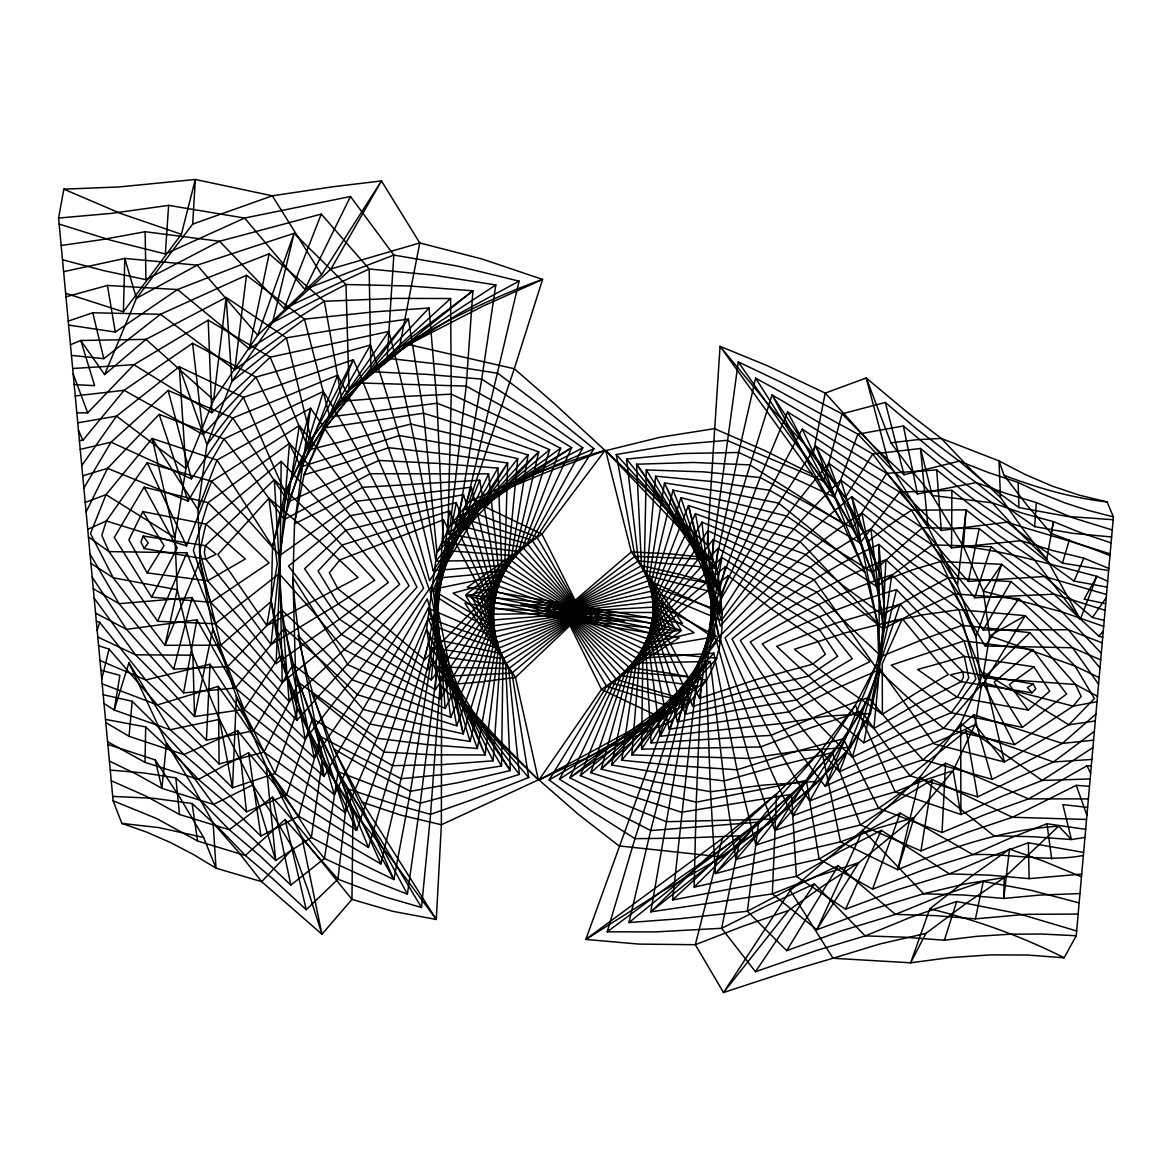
<?xml version="1.0" encoding="UTF-8"?>
<svg xmlns="http://www.w3.org/2000/svg" width="1172" height="1172" viewBox="0 0 1172 1172"><rect width="100%" height="100%" fill="white"/><g stroke="black" fill="none" stroke-linecap="round" stroke-linejoin="round"><path stroke-width="1.5" d="M1108.829 568.449L1083.836 558.18L1052.148 550.4L1020.959 540.702L951.532 547.851L951.913 490.35L899.554 492.05L857.069 465.533L802.205 429.099L769.74 490.292L720.956 594.175L646.666 575.467L571.936 607.462L586.601 615.08L569.9 617.541L625.335 671.717L701.354 677.856L696.241 802.19L694.161 887.145L819.096 859.047L859.955 834.728L900.199 813.119L972.921 854.622C1009.912 853.201 1046.699 862.636 1083.353 855.428M281.163 461.372L280.196 564.714L276.138 663.572L339.382 619.212L388.357 582.499L342.034 525.788L281.163 461.372L205.92 524.133L199.68 551.485L207.605 580.77L242.78 621.438L276.138 663.572M90.903 563.366L113.215 577.752L177.294 589.736L165.003 645.303L113.215 577.752L90.493 533.538L106.022 494.657L152.199 438.489L197.951 509.63L216.966 460.025L310.551 408.252L294.524 523.84L292.971 577.518L296.809 720.414L271.201 601.353L220.834 645.215L165.003 645.303L200.016 560.905L220.834 645.215L259.715 681.855L296.809 720.414L416.954 587.201C386.13 524.939 350.882 464.859 310.551 408.252L272.549 546.562L216.966 460.025L152.199 438.489L174.877 537.684L177.294 589.736L192.911 655.221L219.486 719.344L252.742 784.903L273.442 816.064L293.073 848.44L308.133 890.647L321.934 934.231L301.922 837.145L266.366 766.591L236.378 696.476L212.879 628.793L200.016 560.905L197.951 509.63L204.602 461.255L206.946 444.715L231.91 381.325L286.408 337.829L354.471 326.563L408.398 319.048L423.59 413.203L436.922 552.378L426.579 629.012L356.581 830.406L328.761 768.173L297.805 709.016L322.3 761.331L353.021 810.848L351.952 899.393L321.934 934.231L261.664 881.666L237.975 851.473L213.143 822.964L190.538 782.369L166.483 743.282L128.905 662.839L114.226 710.027L170.16 729.76L202.067 757.771L232.51 787.774L274.966 773.505L297.805 709.016L279.669 656.159L271.201 601.353L272.549 546.562L285.06 492.621L311.078 439.31L332.159 411.87M1094.37 731.328L1053.452 761.976L1016.051 778.355L977.624 796.857L910.029 775.732L885.182 743.971L861.479 711.258L811.2 727.636L760.511 746.96L641.597 749.142L642.901 648.892L652.247 625.863L653.493 601.719L695.436 513.717L805.633 554.429L843.518 585.883L882.311 614.919L915.772 595.112L948.104 577.825L1011.084 581.59L1039.154 606.173L1068.278 629.716L1099.995 667.967M1108.639 570.559L1062.403 563.131L1034.334 543.588L1007.188 522.141L971.485 497.704L936.692 469.913L886.618 473.342L852.542 527.869L760.145 477.517L703.815 471.877L646.285 469.943L644.248 570.456L665.828 628.104L620.984 675.731L580.301 775.6L629.877 795.495L681.474 812.225L791.554 794.367L796.33 876.422L845.539 909.179L897.737 889.636L949.452 873.873L989.373 856.981L1028.371 842.785L1083.631 852.41M68.606 325.069L115.296 332.057L177.514 289.543L269.135 253.826L324.351 301.292L342.121 401.19L403.285 396.502L451.249 394.158L506.787 420.191L560.626 448.29L522.756 547.339L480.549 597.647L502.964 658.752L501.543 766.034L450.092 773.886L401.22 778.735L320.366 736.558L298.714 816.21L260.916 836.046L230.386 806.614L198.405 779.38L145.02 762.357L145.694 726.933L105.509 719.403M713.089 539.53L710.437 635.429L669.066 729.218L788.844 711.873L834.054 689.356L878.385 670.194L910.351 699.904L943.68 728.31L1014.469 744.645L1073.171 706.159L1081.141 696.358L1075.413 684.477L1029.91 632.675L962.241 625.35L922.335 639.634L881.315 656.423L848.44 625.409L816.65 592.109L713.089 539.53L653.2 617.893L647.75 638.799L660.275 736.236L780.376 723.637L826.275 716.121L870.488 713.528L879.278 672.23L878.912 544.409C825.879 569.05 777.241 602.13 731.987 638.974C758.767 690.645 789.005 740.675 825.249 786.309C874.136 762.869 926.715 749.025 975.06 724.589L981.125 687.51L976.027 636.879L957.465 585.268L927.99 526.829L888.669 463.043L825.249 393.103L767.045 365.591L720.048 346.355L707.199 544.702L717.191 570.603L721.644 597.881L705.91 664.861L710.496 791.73L715.36 873.594L785.152 854.871L840.5 841.862L877.843 828.091L914.057 817.66L953.085 770.693L975.06 724.589L1004.375 761.976L1068.864 724.794L1094.399 698.541L1075.032 666.033L1025.251 615.681L958.945 609.674L922.906 614.802L885.343 623.035L876.495 664.187L825.249 786.309L870.488 713.528L850.579 747.311L818.554 781.299L774.897 819.052L721.996 856.966L661.506 891.687L585.824 939.431L638.828 944.09L695.333 944.705L741.686 926.7L788.492 910.512L823.931 885.329L858.754 862.709L914.057 817.66L897.767 869.727L840.5 841.862L821.601 749.787L855.355 705.222L876.495 664.187L934.274 743.986L1004.375 761.976L983.645 672.494L989.622 635.913L983.352 591.23L963.355 546.386L932.267 495.492L911.303 470.089L890.94 442.826L866.24 377.985L825.249 393.103L813.148 453.652L845.246 497.646L868.599 540.981L882.487 581.224L885.343 623.035L878.912 544.409L918.233 578.616L958.945 609.674L981.125 687.51L1025.251 615.681L989.622 635.913L1075.032 666.033L1099.131 677.621M65.647 293.293L123.382 311.811L124.803 258.426L197.174 265.165L294.128 233.316L345.96 284.503L349.095 390.217L334.342 409.072M145.694 726.933L172.606 752.453L198.405 779.38L248.552 752.746L274.204 783.79L298.714 816.21L380.9 863.925L432.072 647.808L502.964 658.752L573.298 618.728L552.246 609.425L575.584 607.448L522.756 547.339L447.88 533.846L451.249 394.158L450.605 298.538L395.345 298.377L324.351 301.292L249.284 348.787L177.514 289.543L107.414 285.441L65.969 296.824M435.427 689.707L438.826 590.791L463.541 494.657L350.443 515.636L288.488 566.076L341.433 634.433L435.427 689.707L493.749 602.642L499.668 580.462L488.621 473.869L370.249 473.693L284.254 519.562L254.837 478.923L223.999 438.914L159.158 414.375L107.56 468.361L86.098 511.988M79.418 440.54L82.875 440.335L124.115 390.305L192.589 343.279L255.877 377.062L300.838 466.896L399.359 435.545L458.853 445.99L517.731 458.574L507.681 565.021L491.215 599.405L495.273 637.202L470.118 741.437L419.166 733.643L369.649 723.944L293.132 664.539L253.635 730.757L206.404 740.221L210.037 664.231L145.811 679.98L100.001 660.51M881.315 656.423L885.9 559.733C834.112 580.169 785.577 608.092 740.294 640.337C769.125 687.144 801.809 731.636 839.504 771.703L892.17 747.985L943.68 728.31L983.088 682.763L1073.171 706.159L1097.007 701.706M1105.108 610.319L1054.126 594.175L974.723 597.764L932.106 544.848L886.076 514.112L840.749 480.081C796.184 522.478 757.83 570.793 721.513 620.281L651.852 591.04L572.317 609.528L577.386 613.571L571.072 615.725L636.762 658.488L713.792 653.112L737.056 769.784L755.881 845.071L817.118 825.117L878.648 808.27L942.024 832.501L945.584 763.206L1028.577 798.865L1088.378 798.923M70.452 344.729L80.78 340.481L104.616 374.615L136.45 298.347L192.691 224.116L195.328 179.477L272.314 195.812L333.331 186.7L381.457 180.928L419.766 242.941L399.432 347.513L349.095 390.217L409.922 338.503L472.917 290.803L466.192 386.086L450.209 525.686L436.922 552.378L486.907 500.986L538.768 451.909L481.809 431.428L423.59 413.203L325.464 427.736L304.002 474.807L294.524 523.84L327.296 507.549L362.602 487.332L479.758 480.242L497.646 585.912L493.134 608.415L440.057 699.23L344.29 649.625L312.528 611.037L279.214 573.665L215.209 623.768L157.619 621.307L109.025 551.616L101.832 535.399L106.359 520.969L147.218 462.764L211.649 481.282L246.354 517.965L279.683 555.484L355.995 501.338L471.393 487.186L495.99 591.494L492.87 614.216L445.17 708.459L347.938 664.744L292.971 577.518C296.15 644.834 315.209 709.822 324.043 776.45L427.209 598.819L446.195 665.989L463.233 733.862L412.69 722.406L363.232 709.426L298.171 635.37C311.137 702.262 339.309 764.627 356.581 830.406L274.966 773.505L236.378 696.476L232.51 787.774L219.486 719.344L170.16 729.76L128.905 662.839M443.47 519.782L439.28 590.864L424.586 659.69L381.925 623.782L337.902 588.813L329.376 572.8L339.953 559.864L443.47 519.782L484.856 598.35L424.586 659.69M165.34 253.972L168.621 205.364L244.596 218.065L350.487 196.486L393.836 255.056L387.17 358.251L442.811 364.565L497.807 373.311L540.849 405.746L593.97 448.759L536.82 536.966L465.885 594.775L577.166 605.968L536.82 536.966L465.152 509.307L519.108 281.134L457.285 266.044L393.836 255.056L304.793 289.367L244.596 218.065L165.34 253.972L110.93 240.289L59.157 224.072M112.717 796.418L153.224 798.264L192.091 803.509L219.354 828.545L245.344 855.501L272.49 878.458L306.258 909.736L337.976 879.19L347.952 788.946L393.895 804.124L430.563 814.364L472.067 799.744L528.733 777.505L511.93 673.109L465.738 595.669L574.192 620.603L511.93 673.109L440.716 676.434L430.563 814.364L421.524 907.509L384.108 896.668L337.976 879.19L285.118 819.462L245.344 855.501L197.599 841.027L156.711 818.569L113.113 800.784L58.6 218.051L63.845 189.161L118.724 186.963L195.328 179.477L181.382 234.283L123.382 311.811M1111.613 536.966L1072.863 533.348L1034.686 526.638L1036.326 502.568L1006.177 493.515L976.247 482.586L939.534 455.952L903.378 425.993L857.86 434.167L755.603 378.146L738.712 452.48L714.744 568.127L638.418 560.861L571.16 605.514L624.398 621.292L568.405 619.124L611.652 683.086L683.716 701.237L650.709 830.567L628.925 922.554L679.218 918.775L747.37 911.245L792.785 887.438L838.302 865.742L895.452 914.394L935.3 915.625L975.441 918.863L1025.603 914.35L1078.152 914.072M103.195 694.718L132.158 701.281L158.528 727.358L183.872 754.534L215.912 782.105L246.486 811.8L286.569 794.88L312.441 718.7L392.488 765.668L441.639 764.657L493.134 760.818L500.561 653.58L484.036 598.218L518.551 551.382L549.624 449.711L494.071 425.363L437.039 403.227L329.742 416.91L304.471 319.136L246.457 275.274L160.476 314.286L103.781 358.691L71.448 355.394M289.469 443.309L279.888 564.67L282.203 682.573L341.433 634.433L399.652 584.345C366.587 534.608 329.625 487.523 289.469 443.309L207.986 502.671L193.365 550.444L210.77 602.291L247.395 641.597L282.203 682.573M951.532 547.851L925.177 520.998L899.554 492.05L860.175 542.914L769.74 490.292L713.235 481.648L655.602 476.198L646.666 575.467L662.239 627.503L625.335 671.717L590.776 772.714L642.476 788.917L696.241 802.19L806.365 780.42L819.096 859.047L872.583 889.152L923.126 870.005L972.921 854.622L1010.396 838.039L1046.948 823.74L1085.668 829.351M68.24 321.113L92.793 312.778L160.476 314.286L234.796 369.751L304.471 319.136L374.234 311.84L429.04 308.016L437.039 403.227L443.265 542.68L518.551 551.382L575.115 607.99L558.443 610.451L573.079 618.054L500.561 653.58L430.241 637.993L368.477 847.488L286.569 794.88L262.689 762.078L237.638 730.596L183.872 754.534L129.052 736.324L132.158 701.281M651.324 624.866L653.668 612.502L707.771 530.74L813.91 579.642L879.278 672.23L877.52 623.094L865.2 572.595L778.574 503.14L722.055 491.727L664.495 482.937L648.746 580.565L659.265 627.02L629.408 667.498L601.207 769.169L654.811 781.739L710.496 791.73L764.569 785.006L818.554 781.299L767.894 823.667L715.36 873.594L768.773 809.266L821.601 749.787L776.582 793.84L722.289 838.522L695.333 944.705L723.505 992.523L784.478 972.526L833.014 958.257L910.659 962.798L949.364 957.671L990.34 954.887L1027.419 955.019L1064.117 957.802L1076.233 935.739L1113.4 516.881L1107.086 501.924L1079.236 495.155L1051.987 486.014L1025.266 474.543L998.998 460.918L941.306 438.445L908.461 413.306L866.24 377.985L888.669 463.043M431.281 679.907L439.544 590.908L456.26 502.612L345.93 530.198L304.603 568.728L339.382 619.212L431.281 679.907L492.577 599.625L504.678 569.988L507.652 463.013L448.29 454.384L388.65 447.719L345.169 462.676L304.002 474.807L353.329 359.701L243.41 397.367L206.946 444.715L179.272 366.719L116.526 416.133L81.762 465.621M873.858 728.486L879.996 663.308L900.052 604.254L930.758 639.062L962.944 671.922L1033.162 683.979L1035.784 688.916L1032.005 692.813L961.23 681.694L950.243 674.852L962.944 671.922L963.472 677.02L961.23 681.694L918.233 703.303L873.858 728.486L820.078 686.543L776.699 646.329L834.449 623.563L900.052 604.254M717.821 548.452L709.089 635.209L677.431 721.879L736.602 710.042L796.301 700.036L833.468 679.57L869.932 661.653L843.767 633.891L818.422 604.488L767.894 577.357L717.821 548.452L685.254 584.359L652.35 623.24L645.494 643.897L651.105 742.902L770.912 735.342L819.99 714.876L868.481 697.545L895.144 729.189L923.053 759.778L992.098 779.351L1062.315 743.414L1095.893 714.1M270.996 644.556L279.317 564.567L274.336 479.7L205.378 545.654L204.368 552.246L205.803 559.234L239.278 601.265L270.996 644.556L338.195 604.005L374.718 580.257L330.065 532.425L274.336 479.7M1081.697 874.092L1029.133 878.648L989.314 875.132L949.452 873.873L881.3 830.303L839.02 852.044L796.33 876.422L672.567 899.979L696.022 685.825L620.984 675.731L569.431 618.098L592.842 616.106L571.716 606.803L644.248 570.456L719.505 585.458L760.145 477.517L787.569 411.943L886.618 473.342L913.633 503.022L941.306 530.462L1007.188 522.141C1041.498 533.553 1076.585 541.611 1109.957 555.689M1081.463 876.817L1043.329 861.068L1009.488 849.099L1003.715 898.441L963.604 894.998L923.609 893.753L870.283 909.97L816.825 929.718L772.348 893.884L650.768 911.86L689.766 687.817L705.91 664.861L653.185 715.418L601.207 769.169L654.079 721.688L706.526 680.2C723.388 651.559 725.658 616.97 717.733 584.828L707.991 557.828L605.66 450.649L660.525 437.185L714.393 428.659L763.924 450.18L811.947 473.942L842.932 523.694L865.2 572.595L840.192 511.065L815.961 446.254L768.231 519.533L721.644 597.881L696.505 549.404L664.495 482.937L722.069 613.703L648.746 580.565L572.112 608.136L582.484 614.406L570.325 616.955L629.408 667.498L668.099 673.065L706.526 680.2L690.616 701.208L670.032 721.893L611.901 745.978L538.973 779.922L578.397 814.394L619.006 845.891L721.996 856.966M234.796 369.751L246.457 275.274M449.565 510.992L439.705 590.937L427.663 669.901L338.195 604.005L318.066 570.94L342.429 544.951L449.565 510.992L489.061 599.038L427.663 669.901M61.164 245.49L101.876 239.645L145.152 231.719L219.53 241.271L284.298 308.441L369.18 269.003L433.039 275.083L495.815 284.957L481.721 379.113L458.823 517.116L531.898 540.102L576.609 606.422L521.042 604.298L573.855 620.003L508.648 668.538L437.332 667.058L420.265 803.186L407.387 894.119L370.499 879.674L324.439 858.49L298.904 827.242L272.373 797.18L229.287 829.761L179.506 814.481L146.207 796.228L111.237 780.728M1034.686 526.638L1005.019 505.908L976.247 482.586L917.5 493.969L887.468 465.225L857.86 434.167L834.347 497.031L738.712 452.48L683.232 453.505L626.581 459.058L638.418 560.861L675.277 629.657L611.652 683.086L559.44 779.248L604.225 806.556L650.709 830.567L758.65 822.129L747.37 911.245L786.705 950.668L840.939 931.008L895.452 914.394L939.724 896.287L983.264 881.417L1031.199 890.339L1079.148 902.88M1113.151 519.723L1067.106 516.398L1018.922 507.564L984.963 482.864L959.253 461.167L917.515 429.655L885.299 402.465L842.038 413.819L823.843 481.282L726.889 440.364L672.127 445.052L616.267 454.516L635.019 556.304L681.137 630.199L570.823 604.899L635.019 556.304L711.463 559.557L738.272 361.899L784.493 383.903L842.038 413.819L872.92 445.375L904.052 474.748L959.253 461.167L988.641 472.638L1018.146 482.439L1041.322 493.485L1064.894 502.905L1087.411 510.172L1113.4 516.881M891.789 574.793L879.366 663.206L852.396 757.215C814.481 722.421 780.406 683.642 750.241 641.978C794.763 614.436 842.155 591.538 891.789 574.793L927.169 609.162L964.058 640.923L1032.84 649.713L1066.623 693.985L1022.394 727.343L951.283 712.723L891.262 665.154L964.058 640.923L975.895 679.071L951.283 712.723L902.484 732.998L852.396 757.215M279.683 555.484L299.27 425.583L211.649 481.282L186.524 545.903L106.359 520.969L87.724 529.348M699.538 698.263L708.606 635.136L728.266 575.745L772.553 609.748L817.734 641.128L825.396 654.328L812.401 664.246L756.087 679.643L699.538 698.263L661.389 627.372L694.967 600.372L728.266 575.745M945.584 763.206L912.548 784.537L878.648 808.27L843.401 738.756L790.192 753.098L737.056 769.784L678.456 765.843L621.761 760.232L636.762 658.488L654.87 626.302L651.852 591.04L680.947 497.661L730.683 510.611L793.781 528.88L834.991 558.883L876.832 586.689L932.106 544.848L991.102 546.679L1022.043 571.423L1054.126 594.175L1098.882 636.235L1102.706 637.319M1106.514 594.497L1044.545 576.521L968.321 581.415L944.94 555.411L922.349 527.766L875.367 497.016L828.809 463.277C788.946 509.512 754.695 560.157 721.967 611.594L650.475 585.766L572.244 608.839L579.554 613.923L570.72 616.355L633.232 663.074L710.261 661.477L724.12 780.904L735.987 859.516L805.604 838.8L860.394 824.927L920.958 850.872L932.37 779.614L1012.491 817.28L1086.547 819.462M62.497 259.759L103.356 270.542L145.929 279.683L219.53 241.271L321.289 214.08L369.18 269.003L370.894 371.729L426.447 374.337L481.721 379.113L533.245 412.705L582.85 447.821L531.898 540.102L471.378 596.138L508.648 668.538L519.372 774.414L468.375 790.353L420.265 803.186L338.166 771.747L324.439 858.49L290.861 885.08L260.667 856.483L229.287 829.761L203.181 802.908L175.844 777.886L143.585 772.919L110.241 770.077M76.825 412.881L87.68 412.852L133.886 364.712L208.206 320.146L270.19 357.182L309.086 449.858L411.02 424.015L470.045 438.313L528.118 454.868L511.007 560.231L489.31 599.082L496.708 642.783L477.4 748.483L426.168 744.469L376.681 738.199L298.772 682.661L263.964 752.116L219.105 763.939L188.97 733.569L157.429 704.943L109.04 649.083L98.624 645.772M266.85 625.511L277.251 564.23L268.945 498.247L217.86 554.473L266.85 625.511L358.09 577.518L318.286 540.189L268.945 498.247M721.937 557.476L708.327 635.092L685.312 714.246L743.883 700.021L802.717 688.14L852.293 658.752L819.213 616.78L770.253 588.197L721.937 557.476L687.861 590.292L653.463 626.068L639.985 653.756L631.796 754.929L749.201 758.46L800.417 750.681L850.579 747.311L813.837 785.533L774.882 830.435L749.201 758.46L716.634 641.817L674.296 696.329L631.796 754.929L674.984 703.478L717.074 658.239L678.822 654.767L639.985 653.756L571.379 615.08L575.73 613.293L572.361 610.231L652.863 596.358L720.736 642.593L688.447 505.542L800.139 541.684L877.52 623.094L851.751 496.635C803.67 535.135 760.408 579.349 720.341 626.053L688.447 505.542L652.863 596.358L653.361 626.053L685.312 714.246M80.238 449.374L111.032 442.181L191.417 478.85L232.803 418.008L337.624 375.201C373.809 443.939 403.608 515.841 429.099 589.194L314.33 757.918L275.654 722.011L235.367 688.008L183.565 692.886L196.881 619.812L126.517 629.364L95.562 613.132M1110.118 553.887L1078.723 543.852L1051.284 533.48L1053.438 521.657L1022.673 513.248L992.259 502.847L932.267 495.492L920.503 448.48L872.715 454.033L772.026 394.891L717.191 570.603L681.914 526.023L636.616 464.215L693.809 462.471L749.787 464.888L842.932 523.694L811.8 469.386L772.026 394.891L808.021 449.315L845.246 497.646L872.715 454.033L927.99 526.829L920.503 448.48L956 477.37L992.259 502.847L1019.113 532.088L1046.713 559.205L1080.335 619.285L1096.831 576.316L1107.687 581.224M651.163 625.687L649.654 633.598L669.066 729.218M863.852 742.799L879.029 663.147L896.521 589.633C850.037 603.111 804.93 621.204 762.196 643.941C792.77 680.112 827.007 713.059 863.852 742.799L911.171 718.114L957.128 697.193L1028.225 710.056L1049.716 691.202L1033.938 666.809L964.307 656.437L917.617 669.49L957.128 697.193L968.761 677.885L964.307 656.437L929.66 624.178L896.521 589.633M249.284 348.787L269.135 253.826M968.321 581.415L979.177 528.587L922.349 527.766L872.364 572.302L829.249 545.17L786.588 516.017L730.229 502.041L672.962 490.101L650.475 585.766L656.818 626.624L633.232 663.074L616.428 679.526L569.841 777.798L617.102 801.399L666.253 821.719L774.897 819.052L713.03 862.299L650.768 911.86L721 844.089L776.582 793.84L772.348 893.884L815.859 876.641L858.754 862.709L816.825 929.718L862.885 830.128L920.093 776.919L960.63 723.476L983.645 672.494L1068.864 724.794L1095.293 721M1076.233 935.739L1041.659 934.04L1010.865 934.172L977.726 936.252L944.383 940.222L904.535 937.204L865.185 935.901L814.437 883.937L767.807 905.297L721.615 928.283L655.602 931.901L607.213 931.813L634.931 838.654L676.801 708.62L606.671 686.382L567.863 619.592L680.947 631.005L643.706 657.785L606.671 686.382L549.141 779.966L591.303 810.907L634.931 838.654L680.243 838.17L740.792 835.783L721.615 928.283L755.486 971.72L816.825 950.404L865.185 935.901L911.23 917.061L956.733 901.502L1018.468 913.647L1076.658 930.964M975.441 918.863L983.264 881.417M932.37 779.614L896.785 800.989L860.394 824.927L832.34 752.6L778.062 765.77L724.12 780.904L666.839 774.018L611.564 764.994L633.232 663.074L670.135 628.807L641.48 565.593L636.616 464.215L717.733 584.828L679.877 574.397L641.48 565.593L571.453 606.144L603.331 617.82L568.947 618.626L616.428 679.526L690.616 701.208L629.921 737.232L569.841 777.798L636.367 726.479L689.766 687.817L668.816 709.983L538.973 779.922L601.544 689.4L640.176 662.737L679.115 637.788L464.845 603.258L515.46 677.445L538.388 779.849L441.375 824.736L400.912 815.155L362.148 802.131L333.903 748.996L311.796 693.385L384.299 752.116L433.655 754.827L485.091 754.958L498.481 648.248L486.937 598.702L514.64 555.689L538.768 451.909L444.349 550.474L437.464 578.074L435.09 595.933L434.094 626.156L438.269 656.159L447.851 684.682L498.715 739.781L538.388 779.849L441.566 686.426L431.501 658.532L426.579 629.012L456.933 691.509L485.091 754.958L434.094 626.156L465.958 638.081L498.481 648.248L572.903 617.38L562.56 611.125L574.69 608.576L514.64 555.689L444.349 550.474L456.787 524.836L475.114 502.07L547.412 471.877L605.016 450.473L554.942 404.135L514.303 368.755L408.398 344.539L360.873 383.01L325.464 427.736L408.398 319.048L340.276 401.483M692.711 706.364L708.181 635.063L725.424 566.589L771.821 598.995L818.979 628.983L837.643 656.335L808.094 676.215L750.388 689.883L692.711 706.364L657.082 626.668L691.392 595.273L725.424 566.589M109.04 649.083L101.744 679.218M82.714 475.817L107.56 468.361L188.15 501.147L223.999 438.914L323.355 391.433C362.133 454.15 395.067 520.309 423.575 588.285L305.233 739.224L267.275 701.94L227.588 666.634L173.69 669.153L192.149 597.515L119.075 603.683L93.277 588.666M284.254 519.562L323.355 391.433M1062.403 563.131L1069.318 540.072M974.723 597.764L991.102 546.679M944.383 940.222L956.733 901.502M96.309 621.145L99.737 622.405L97.173 630.316M85.204 502.392L106.022 494.657L174.877 537.684L185.909 468.522L213.626 399.96L257.694 335.236L294.128 233.316L272.549 322.52L345.96 284.503L409.687 285.997L472.917 290.803L422.257 331.222L360.873 383.01L466.192 386.086L519.87 415.957L571.716 447.66L510.318 484.505L450.209 525.686L469.108 501.763L514.303 368.755L542.577 279.434L482.234 259.071L419.766 242.941L331.017 268.959L272.549 322.52L231.91 381.325L226.152 297.439L145.973 339.367L104.616 374.615M471.393 487.186L437.522 590.571L440.057 699.23M196.881 619.812L235.367 688.008L284.547 628.192L321.641 660.847L357.445 694.688L456.772 725.82L493.383 625.804L493.764 599.815L502.012 575.144L497.924 468.111L438.401 463.423L378.937 460.464L288.459 501.806L232.803 418.008L168.138 390.437L111.032 442.181L83.857 488.05M1009.488 849.099L970.431 876.964L929.806 908.769L910.659 962.798L925.88 933.41L965.86 903.612L1004.301 877.55L1058.668 826.172L1071.428 839.548L1084.95 837.438M872.583 889.152L900.199 813.119M288.459 501.806L337.624 375.201M668.816 709.983L585.824 939.431L722.289 838.522M839.504 771.703L878.385 670.194M284.298 308.441L321.289 214.08M143.262 536L140.933 541.83L144.141 548.54L205.803 559.234L216.117 554.18L205.378 545.654L143.262 536L148.185 543.017L144.141 548.54M102.169 683.818L157.429 704.943L218.27 686.367L241.666 718.685L263.964 752.116L300.003 778.076L345.198 812.782L428.249 618.171L496.708 642.783L572.771 616.692L565.475 611.608L574.295 609.176L511.007 560.231L435.896 561.095C423.766 483.875 408.823 407.05 388.811 331.456L270.19 357.182L211.78 412.734L133.886 364.712L72.679 368.506M479.758 480.242L435.618 590.263L445.17 708.459M157.619 621.307L186.831 552.788L109.025 551.616L88.427 536.923M192.149 597.515L227.588 666.634L281.705 609.997L317.729 644.263L352.333 679.775L450.737 717.337L492.958 620.017L494.687 597.149L463.541 494.657M1107.159 587.128L1074.094 581.092L1083.836 558.18M845.539 909.179L881.3 830.303M902.337 618.743L882.252 663.674L882.384 714.246L915.786 693.238L948.28 674.53L902.337 618.743L844.514 633.07L794.469 649.244L833.79 680.595L882.384 714.246M304.793 289.367L350.487 196.486M210.037 664.231L253.635 730.757L294.626 761.99L334.357 794.763L428.117 608.224L495.273 637.202L572.698 615.989L567.629 611.96L573.958 609.806L507.681 565.021L433.113 570.603C416.353 494.35 396.209 418.8 370.425 345.066L255.877 377.062L203.166 434.607L124.115 390.305L75.242 395.931M142.823 511.563L128.861 539.838L147.101 572.903L207.605 580.77L245.314 558.985L205.92 524.133L142.823 511.563L164.021 545.625L147.101 572.903M488.621 473.869L433.054 589.838L450.737 717.337M660.275 736.236L712.43 635.766L707.771 530.74M151.613 597.163L177.25 547.793L144.112 487.142L114.285 537.45L151.613 597.163L210.77 602.291L269.091 562.882L207.986 502.671L144.112 487.142M300.838 466.896L370.425 345.066M1100.713 659.88L1072.629 647.764L985.081 645.962L954.198 593.852L911.889 562.985L870.869 528.792C817.47 558.194 769.608 596.475 725.043 637.832C749.172 694.205 776.098 749.567 809.662 800.974L868.481 697.545M331.017 268.959L381.457 180.928L321.626 274.688L257.694 335.236L197.174 265.165L136.45 298.347L124.803 258.426L63.61 271.67M1091.879 759.441L1053.452 761.976L966.241 730.815L910.029 775.732L851.663 793.781L792.843 815.712C763.133 758.372 740.191 697.882 719.256 636.879C762.576 591.069 808.929 547.558 861.801 512.867L904.388 547.06L948.104 577.825L983.176 629.979L1011.084 581.59M651.105 742.902L715.11 636.206L701.882 522.126L810.233 567.087L846.243 599.17L883.249 628.837L919.288 610.085L954.198 593.852L1018.937 598.672L1072.629 647.764L1098.56 684.199M701.882 522.126L653.756 607.111L651.207 628.338L677.431 721.879M786.705 950.668L838.302 865.742M497.924 468.111L462.955 528.792L429.802 589.311L444.115 657.331L456.772 725.82M792.843 815.712L827.974 760.833L861.479 711.258M309.086 449.858L347.395 391.565L388.811 331.456M641.597 749.142L680.287 690.806L718.524 636.762L695.436 513.717M755.486 971.72L814.437 883.937M1079.969 893.591L1039.711 895.071L1003.715 898.441L1004.301 877.55L964.497 884.054L923.609 893.753L862.885 830.128L826.787 859.149L790.25 890.486L723.505 992.523L788.492 910.512M979.177 528.587L1011.289 553.77L1044.545 576.521L1092.465 617.498L1106.236 597.617M985.081 645.962L1018.937 598.672M433.113 570.603L474.352 514.391L517.731 458.574M313.378 436.292L318.022 430.227M320.352 427.179L325.04 421.07M755.881 845.071L800.476 788.844L843.401 738.756M328.453 416.646L339.353 402.626M621.761 760.232L667.85 704.445L713.792 653.112M435.896 561.095L480.901 507.579L528.118 454.868M735.987 859.516L784.932 802.879L832.34 752.6M1098.882 636.235L1103.277 631.005M329.742 416.91L383.991 355.849L429.04 308.016M611.564 764.994L660.862 711.067L710.261 661.477M293.073 848.44L261.664 881.666L216 868.174L193.717 854.666L170.658 842.609L146.734 832.149L121.844 823.389L113.113 800.784M694.161 887.145L750.695 830.728L806.365 780.42M885.9 559.733L923.346 593.999L962.241 625.35L983.879 677.856L1029.91 632.675M342.121 401.19L401.6 343.176L450.605 298.538M672.567 899.979L732.251 844.382L791.554 794.367M443.265 542.68L502.07 489.457L549.624 449.711M186.831 552.788L215.209 623.768L253.079 661.726L289.103 701.515L344.29 649.625L409.072 585.897C376.681 529.715 340.07 476.008 299.27 425.583M590.776 772.714L645.728 723.417L701.354 677.856M574.573 621.189L515.46 677.445L481.062 681.914L447.851 684.682M570.427 604.312L631.327 551.924L669.945 553.843L707.991 557.828M1093.579 740.177L1062.315 743.414L973.712 714.759L923.053 759.778L866.738 778.355L809.662 800.974M580.301 775.6L637.656 729.072L696.022 685.825M628.925 922.554L693.297 870.474L758.65 822.129M1032.84 649.713L994.193 682.075L1022.394 727.343M447.88 533.846L510.347 484.549L560.626 448.29M607.213 931.813L681.503 876.539L740.792 835.783M370.894 371.729L439.969 321.494L495.815 284.957M1033.938 666.809L1009.282 684.551L1028.225 710.056M559.44 779.248L628.529 734.287L683.716 701.237M387.17 358.251L460.464 312.821L519.108 281.134M1092.934 747.59L1042.216 780.449L1002.104 796.228L960.923 814.525L895.218 791.876L835.109 809.369L774.882 830.435L815.712 765.419L855.355 705.222L895.218 791.876L924.723 780.025L953.085 770.693L960.923 814.525L960.63 723.476L1042.216 780.449L1090.15 778.97M1033.162 683.979L1027.434 687.539L1032.005 692.813M458.823 517.116L527.854 476.462L582.85 447.821M549.141 779.966L619.959 739.093L676.801 708.62M399.432 347.513C445.257 321.128 492.68 297.131 542.577 279.434L482.996 306.126L408.398 344.539M1091.308 765.917L1087.045 765.77L1028.577 798.865L985.842 814.218L942.024 832.501M465.152 509.307L537.01 473.327L593.97 448.759M1089.491 786.324L1076.233 785.328L1012.491 817.28L967.237 832.413L920.958 850.872M469.108 501.763C513.146 481.575 558.312 463.511 605.016 450.473L541.947 534.139L467.291 587.275L682.441 623.343L631.327 551.924L605.66 450.649L662.956 505.147L707.199 544.702M192.691 224.116L272.314 195.812L321.626 274.688M925.88 933.41L879.703 944.031L833.014 958.257L790.25 890.486M77.762 422.814L116.526 416.133L185.909 468.522L179.272 366.719L243.41 397.367L285.06 492.621L318.081 426.549L353.329 359.701C384.943 431.091 409.043 505.469 429.597 580.726L467.672 521.599L507.652 463.013L437.464 578.074L470.47 575.013L504.678 569.988L573.635 610.451L569.284 612.238L572.654 615.285L494.159 631.532L464.42 614.626L435.09 595.933L463.233 733.862L494.159 631.532L492.68 599.639L456.26 502.612M168.621 205.364L111.545 213.363L58.6 218.051M890.94 442.826L916.636 439.734L941.306 438.445L970.621 469.313L1000.478 497.455L1023.039 529.29L1046.713 559.205L1053.438 521.657L1080.13 532.528L1111.085 542.9M1058.668 826.172C1002.631 829.835 949.1 847.898 897.767 869.727L920.093 776.919L993.944 835.812L1032.81 836.705L1071.428 839.548L1062.872 804.622L1087.616 807.405M983.176 629.979L1068.278 629.716L1102.222 642.871M74.173 384.577L94.624 385.647L80.78 340.481L145.973 339.367L213.626 399.96L226.152 297.439L286.408 337.829L311.078 439.31M121.844 823.389L158.572 827.564L203.606 837.482L216 868.174L213.143 822.964M983.879 677.856L1075.413 684.477L1097.475 696.315M1107.086 501.924C1071.691 497.924 1037.249 487.918 1004.038 475.29L998.998 460.918L1000.478 497.455M1105.694 603.697L1084.159 599.156L1096.831 576.316C1052.559 565.007 1008.931 551.865 963.355 546.386L966.08 509.849L911.479 510.186L890.573 524.28L868.599 540.981L841.481 496.093L815.961 446.254L869.624 483.494L911.479 510.186L957.465 585.268L966.08 509.849L999.218 535.721L1033.455 558.751L1080.335 619.285M1092.465 617.498L1104.214 620.384M929.806 908.769C976.217 920.049 1021.515 936.15 1064.117 957.802M100.909 670.238L119.896 675.35L114.226 710.027L104.015 703.493M107.853 744.454L155.231 759.91L180.166 797.986L203.606 837.482M1112.243 529.978L1072.527 517.702L1036.326 502.568M181.382 234.283L120.863 213.553L63.845 189.161M1103.687 626.405L1062.066 611.872L983.352 591.23L1001.767 564.303L1031.36 588.842L1062.066 611.872L1101.299 653.244M109.406 761.067L136.128 773.989L161.912 788.346L213.582 804.417L245.344 831.388L275.728 860.482L311.356 837.453L322.3 761.331L359.628 818.745L393.865 879.527L410.478 791.29L431.501 658.532L466.91 707.229L510.303 770.575L459.014 782.486L410.478 791.29L376.622 773.828L333.903 748.996L365.049 813.661L393.865 879.527L357.431 861.86L311.356 837.453L266.366 766.591L275.728 860.482L252.742 784.903L213.582 804.417L190.567 773.095L166.483 743.282L161.912 788.346L155.231 759.91M97.803 637.011L135.469 654.796L165.589 685.107L194.523 716.561L244.069 709.382L284.796 742.023L324.043 776.45L303.079 715.491L279.669 656.159L244.069 709.382L212.879 628.793L194.523 716.561L192.911 655.221L135.469 654.796L94.17 598.189M670.032 721.893L601.544 689.4L567.277 620.017M475.114 502.07L541.947 534.139L577.752 605.543M107.59 741.73L145.02 762.357M105.802 722.567L129.052 736.324M1074.094 581.092L1047.079 561.637L1020.959 540.702L981.609 513.937L951.913 490.35M813.148 453.652L772.377 409.321L720.048 346.355L811.947 473.942M711.463 559.557L616.267 454.516M206.404 740.221L176.752 709.368L145.811 679.98L99.737 622.405M1051.284 533.48L1027.097 505.352L1004.038 475.29M528.733 777.505L440.716 676.434M714.744 568.127L626.581 459.058M183.565 692.886L126.517 629.364L92.192 577.107M353.021 810.848L390.423 857.464L436.292 919.478L393.016 911.377L351.952 899.393L301.922 837.145M173.69 669.153L119.075 603.683L90.039 554.034M437.332 667.058L519.372 774.414M823.843 481.282L786.456 431.311L738.272 361.899M834.347 497.031L799.729 447.426L755.603 378.146M719.505 585.458L687.583 536.483L646.285 469.943M347.952 788.946L381.12 840.265L421.524 907.509M362.148 802.131L436.292 919.478L441.375 824.736L441.566 686.426M852.542 527.869L819.609 472.301L787.569 411.943M338.166 771.747L373.956 832.091L407.387 894.119M432.072 647.808L501.543 766.034M720.956 594.175L655.602 476.198M860.175 542.914L830.655 488.255L802.205 429.099M430.241 637.993L458.692 691.627L493.134 760.818M320.366 736.558L352.025 799.07L380.9 863.925M1014.469 744.645L983.088 682.763M312.441 718.7L341.872 781.914L368.477 847.488M147.218 462.764L186.524 545.903M1087.045 765.77L1090.634 773.417M872.364 572.302L850.008 519.504L828.809 463.277M82.875 440.335L78.465 430.344M721.967 611.594L672.962 490.101M428.249 618.171L453.828 683.086L477.4 748.483M298.772 682.661L323.282 746.725L345.198 812.782M876.832 586.689L858.241 534.769L840.749 480.081M87.68 412.852L73.191 373.985M293.132 664.539L314.931 728.838L334.357 794.763M1076.233 785.328L1086.913 815.346M721.513 620.281L680.947 497.661M428.117 608.224L450.092 674.574L470.118 741.437M159.158 414.375L188.15 501.147M992.098 779.351L973.712 714.759M904.052 474.748L885.299 402.465M168.138 390.437L191.417 478.85M285.118 819.462L306.258 909.736M284.547 628.192L300.325 692.696L314.33 757.918M92.793 312.778L103.781 358.691M272.373 797.18L290.861 885.08M917.5 493.969L903.378 425.993M882.311 614.919L861.801 512.867M281.705 609.997L305.233 739.224M977.624 796.857L966.241 730.815M107.414 285.441L115.296 332.057M248.552 752.746L260.916 836.046M192.091 803.509L197.599 841.027M1046.948 823.74L1051.694 859.105M883.249 628.837L870.869 528.792M192.589 343.279L203.166 434.607M237.638 730.596L246.486 811.8M175.844 777.886L179.506 814.481M279.214 573.665L289.103 701.515M941.306 530.462L936.692 469.913M208.206 320.146L211.78 412.734M1018.922 507.564L1018.146 482.439M1028.371 842.785L1029.133 878.648M145.929 279.683L145.152 231.719M218.27 686.367L219.105 763.939M979.323 627.547L976.027 636.879L940.72 561.52L895.76 530.784L851.751 496.635L866.474 540.321L882.487 581.224L912.299 569.885L940.72 561.52L1001.767 564.303L979.323 627.547M529.934 537.479L527.21 543.574L476.374 596.958L505.674 663.748L510.303 770.575L438.269 656.159L471.51 660.788L505.674 663.748L573.548 619.373L541.845 607.726L576.082 606.92L527.21 543.574L456.787 524.836L520.265 480.974L571.716 447.66L529.934 537.479M572.947 612.473L572.068 613.044L647.75 638.799L677.841 630.082L653.668 612.502L572.2 612.355L572.712 613.879L492.958 620.017L453.11 593.135L499.668 580.462L573.137 611.784L572.214 612.311L572.815 613.161L572.302 611.652L653.756 607.111L694.22 632.763L645.494 643.897L571.877 613.732L572.903 613.161L492.87 614.216L468.903 595.728L497.646 585.912L572.947 612.473M494.145 597.412L490.365 599.258L493.749 602.642L550.84 609.206L494.145 597.412M570.779 612.37L572.668 614.582L493.383 625.804L431.604 589.604L502.012 575.144L573.372 611.11L570.779 612.37M572.507 613.996L571.658 614.406L642.901 648.892L716.634 636.455L653.493 601.719L572.346 610.949L574.412 613.073L572.507 613.996M652.628 627.738L651.207 628.338L594.263 616.34L652.35 623.24L655.734 626.449L652.628 627.738M483.743 596.548L480.93 597.705L493.134 608.415L569.739 612.311L495.99 591.494L483.743 596.548M650.636 633.246L575.291 613.22L653.2 617.893L665.432 628.031L650.636 633.246"/></g></svg>
